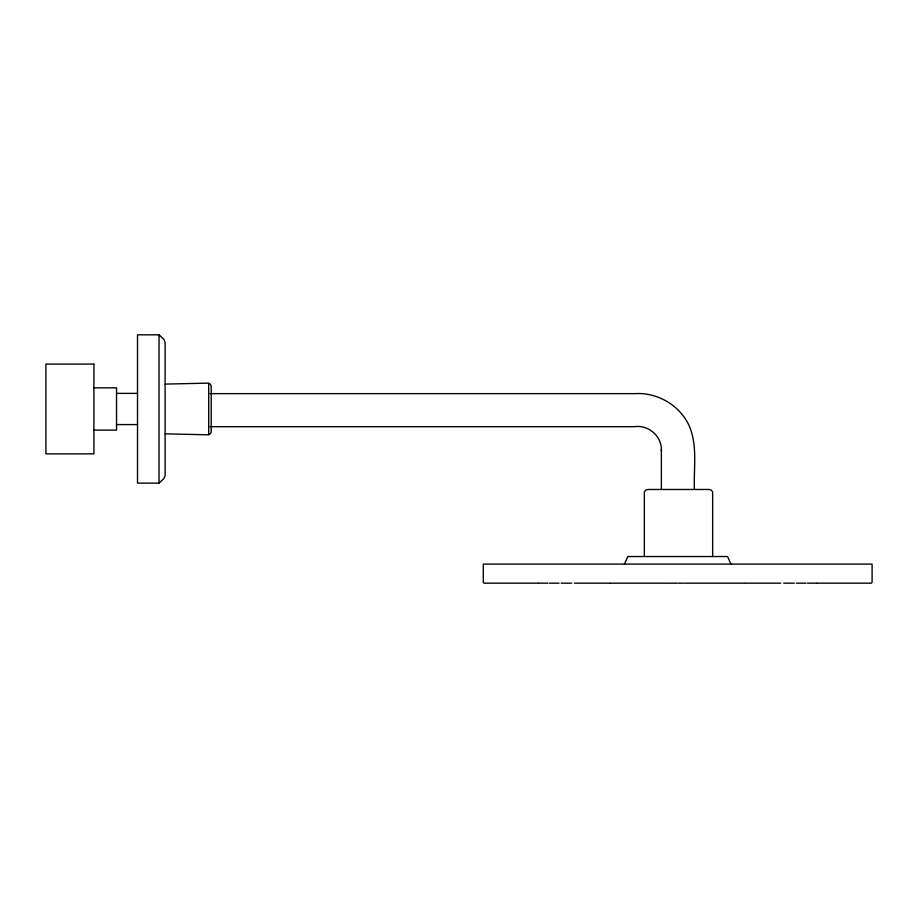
<?xml version="1.0" encoding="UTF-8"?>
<svg xmlns="http://www.w3.org/2000/svg" width="918" height="918" viewBox="0 0 918 918"><rect width="100%" height="100%" fill="white"/><g stroke="black" fill="none" stroke-linecap="round" stroke-linejoin="round"><path stroke-width="1.38" d="M624.458 564.1L627.832 556.538L727.549 556.538L730.912 564.1M209.866 434.34L211.197 432.263L211.197 385.686L209.866 383.609M159.043 483.12L163.886 478.657L165.114 475.558L165.114 342.391L163.886 339.293L159.043 334.829L137.516 334.829L137.516 483.12L159.043 483.12L159.043 334.829M165.114 384.103L208.707 383.116L208.707 434.834L165.114 433.835M93.911 387.844L116.54 387.844L116.54 430.106L93.911 430.106M116.54 393.374L137.516 393.374M210.142 393.638L634.774 393.638C653.146 392.479 671.597 400.833 682.843 415.406C699.55 436.268 693.4 464.646 694.398 489.133M116.54 424.575L137.516 424.575M210.142 426.686L634.51 426.686C648.544 424.541 662.257 436.532 661.362 450.818M538.132 583.171L483.912 583.171L483.281 582.31L483.281 564.1L872.1 564.1L872.1 582.31L871.469 583.171L817.25 583.171M538.591 583.171L547.805 583.171M549.308 583.171L559.062 583.171M561.208 583.171L571.684 583.171M574.427 583.171L609.816 583.171M610.39 583.171L670.794 583.171M671.712 583.171L677.186 583.171M678.333 583.171L683.669 583.171M684.725 583.171L744.98 583.171M745.565 583.171L780.759 583.171M783.697 583.171L794.311 583.171M796.308 583.171L806.061 583.171M807.576 583.171L816.779 583.171M712.655 556.538L712.655 491.968L711.335 490.166L709.212 489.478L647.775 489.478L645.652 490.166L644.344 491.968L644.344 556.538M661.362 449.464L661.362 489.122M93.911 364.079L45.9 364.079L45.9 453.871L93.911 453.871L93.911 364.079"/></g></svg>
